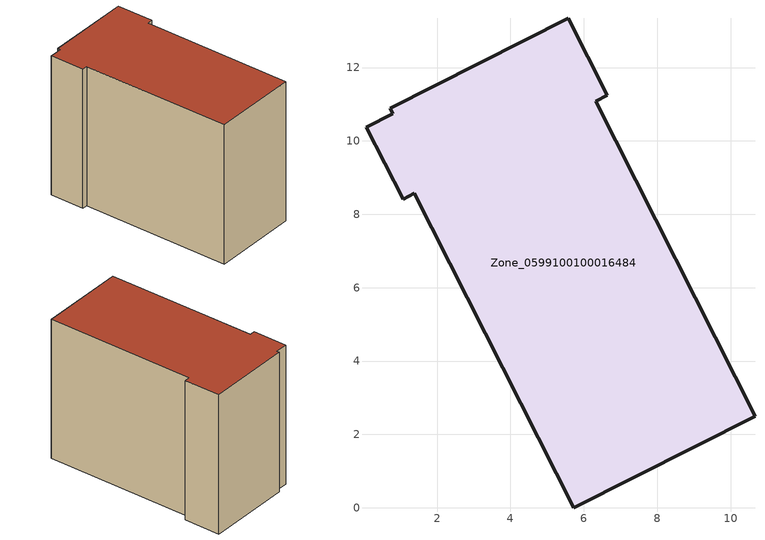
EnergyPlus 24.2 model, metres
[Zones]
Zone_0599100100016484
 floor ground (C_G): 0.08,10.38 0.79,10.74 0.73,10.9 5.57,13.35 6.63,11.24 6.32,11.08 10.67,2.5 5.72,0 1.38,8.57 1.07,8.41 z3.31
 wall outside (C_F): 6.63,11.24 5.57,13.35 0.73,10.9 0.79,10.74 0.08,10.38 1.07,8.41 1.38,8.57 5.72,0 10.67,2.5 6.32,11.08 6.63,11.24 z3.31:12.49
 roof outside (C_R): 0.79,10.74 0.08,10.38 1.07,8.41 1.38,8.57 5.72,0 10.67,2.5 6.32,11.08 6.63,11.24 5.57,13.35 0.73,10.9 z12.49
[BUILDING]
Pand.0599100100016484: North Axis=0; Terrain=City; Loads Convergence Tolerance Value=0.04; Temperature Convergence Tolerance Value=0.4; Solar Distribution=FullExterior; Maximum Number of Warmup Days=25; Minimum Number of Warmup Days=1
[Site:Location]
Rotterdam.The.Hague.AP_ZH_NLD Design_Conditions: Latitude=51.96; Longitude=4.45; Time Zone=1; Elevation=-4.5
[SITE:GROUNDTEMPERATURE:BUILDINGSURFACE]
18, 18, 18, 18, 18, 18, 18, 18, 18, 18, 18, 18
[MATERIAL] Thermal Absorptance=0.9; Solar Absorptance=0.7; Visible Absorptance=0.7
Name | Roughness | Thickness | Conductivity | Density | Specific Heat
G.TI.2015-2018 | MediumSmooth | 0.15 | 0.0428571 | 540 | 1210
F.TI.2015-2018 | Rough | 0.3 | 0.0666667 | 1920 | 840
R.TI.2015-2018 | MediumRough | 0.2 | 0.0333333 | 1500 | 1000
[CONSTRUCTION]
C_G: G.TI.2015-2018
C_F: F.TI.2015-2018
C_R: R.TI.2015-2018
[ZONE]
Zone_0599100100016484: Type=1; Multiplier=1; Ceiling Height=Autocalculate; Volume=Autocalculate; Floor Area=autocalculate; Part of Total Floor Area=Yes
[ZONEINFILTRATION:DESIGNFLOWRATE]
Infil_Zone_0599100100016484: Zone or ZoneList or Space or SpaceList=Zone_0599100100016484; Schedule=AlwaysOn; Design Flow Rate Calculation Method=Flow/Area; Flow Rate per Floor Area=0.0015; Constant Term Coefficient=1; Temperature Term Coefficient=0; Velocity Term Coefficient=0; Velocity Squared Term Coefficient=0
[HVACTEMPLATE:ZONE:IDEALLOADSAIRSYSTEM]
Zone_0599100100016484: Maximum Heating Supply Air Temperature=50; Minimum Cooling Supply Air Temperature=13; Maximum Heating Supply Air Humidity Ratio=0.0156; Minimum Cooling Supply Air Humidity Ratio=0.0077; Heating Limit=NoLimit; Cooling Limit=NoLimit; Dehumidification Control Type=ConstantSensibleHeatRatio; Cooling Sensible Heat Ratio=0.7; Dehumidification Setpoint=60; Humidification Control Type=None; Humidification Setpoint=30; Outdoor Air Method=None; Outdoor Air Flow Rate per Person=0.00944; Outdoor Air Flow Rate per Zone Floor Area=0; Outdoor Air Flow Rate per Zone=0; Demand Controlled Ventilation Type=None; Outdoor Air Economizer Type=NoEconomizer; Heat Recovery Type=None; Sensible Heat Recovery Effectiveness=0.7; Latent Heat Recovery Effectiveness=0.65
[ZONECONTROL:THERMOSTAT]
ThermostatControl_Zone_0599100100016484: Zone or ZoneList=Zone_0599100100016484; Control Type Schedule=DualSetpointControlType; Control 1=Thermostat_Zone_0599100100016484; Temperature Difference Between Cutout And Setpoint=0
[THERMOSTATSETPOINT:DUALSETPOINT]
Thermostat_Zone_0599100100016484: Heating Setpoint Temperature Schedule=HeatingSetpoint_Zone_0599100100016484; Cooling Setpoint Temperature Schedule=CoolingSetpoint_Zone_0599100100016484
[SCHEDULE:COMPACT]
HeatingSetpoint_Zone_0599100100016484: Through: 12/31, For: AllDays, Until: 24:00, 21
CoolingSetpoint_Zone_0599100100016484: Through: 12/31, For: AllDays, Until: 24:00, 24
DualSetpointControlType: Through: 12/31, For: AllDays, Until: 24:00, 4
AlwaysOn: Through: 12/31, For: AllDays, Until: 24:00, 1
